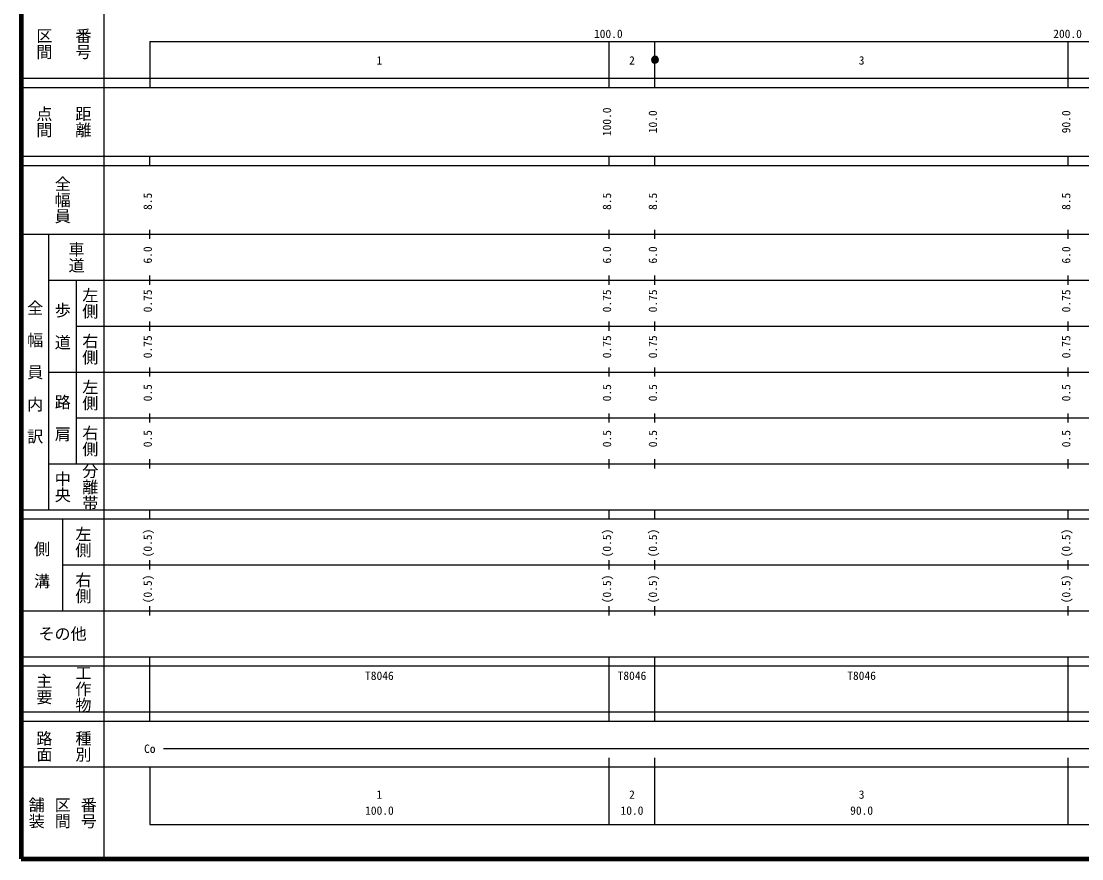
# Model space of a CAD drawing. Units: millimetres on the paper, enlarged 1000 times. Extents: x 40000 to 680000, y 20000 to 380000.
# Drawn here: x 40000 to 270943, y 20000 to 202409 of the extents above; entities that cross this region are included whole.
import ezdxf
from ezdxf.enums import TextEntityAlignment as Align

# ---------------------------------------------------------------- set-up
doc = ezdxf.new("R2010")
doc.units = ezdxf.units.MM
doc.header["$LTSCALE"] = 1000
doc.layers.add('M-TTL', color=2, linetype='Continuous', lineweight=140)
doc.layers.add('M-TTL-BAND', color=7, linetype='Continuous', lineweight=25)
doc.styles.add('@ＭＳ ゴシック', font='')
doc.styles.add('ＭＳ ゴシック', font='')
doc.styles.get('@ＭＳ ゴシック').set_extended_font_data('@MS Gothic')
doc.styles.get('ＭＳ ゴシック').set_extended_font_data('MS Gothic')

msp = doc.modelspace()

# ---------------------------------------------------------------- hatches: boundary and pattern name
at = {"layer": 'M-TTL-BAND'}
msp.add_hatch(color=256, dxfattribs=at).paths.add_polyline_path([(178750, 194000, 1), (177250, 194000, 1)])
msp.add_hatch(color=256, dxfattribs=at).paths.add_polyline_path([(178750, 194000, 1), (177250, 194000, 1)])

# ---------------------------------------------------------------- linework, layer by layer
at = {"layer": 'M-TTL'}
for p, q in [((40000, 380000), (40000, 20000)), ((40000, 380000), (40000, 20000)), ((40000, 20000), (680000, 20000)), ((40000, 20000), (680000, 20000))]:
    msp.add_line(p, q, dxfattribs=at)
at = {"layer": 'M-TTL-BAND'}
for p, q in [((58000, 370000), (58000, 20000)), ((58000, 370000), (58000, 20000)), ((68000, 198000), (579000, 198000)), ((68000, 198000), (68000, 188000)), ((68000, 198000), (579000, 198000)), ((68000, 198000), (68000, 188000)), ((168000, 188000), (168000, 198000)), ((168000, 188000), (168000, 198000)), ((178000, 188000), (178000, 198000)), ((178000, 188000), (178000, 198000)), ((268000, 188000), (268000, 198000)), ((268000, 188000), (268000, 198000)), ((40000, 190000), (579000, 190000)), ((40000, 190000), (579000, 190000)), ((40000, 188000), (579000, 188000)), ((40000, 188000), (579000, 188000)), ((40000, 173000), (579000, 173000)), ((40000, 173000), (579000, 173000)), ((40000, 171000), (579000, 171000)), ((40000, 171000), (579000, 171000)), ((68000, 171000), (68000, 173000)), ((68000, 171000), (68000, 173000)), ((168000, 171000), (168000, 173000)), ((168000, 171000), (168000, 173000)), ((178000, 171000), (178000, 173000)), ((178000, 171000), (178000, 173000)), ((268000, 171000), (268000, 173000)), ((268000, 171000), (268000, 173000)), ((40000, 156000), (579000, 156000)), ((40000, 156000), (579000, 156000)), ((46000, 96000), (46000, 156000)), ((46000, 96000), (46000, 156000)), ((68000, 155000), (68000, 157000)), ((68000, 155000), (68000, 157000)), ((168000, 155000), (168000, 157000)), ((168000, 155000), (168000, 157000)), ((178000, 155000), (178000, 157000)), ((178000, 155000), (178000, 157000)), ((268000, 155000), (268000, 157000)), ((268000, 155000), (268000, 157000)), ((46000, 146000), (579000, 146000)), ((46000, 146000), (579000, 146000)), ((52000, 146000), (52000, 106000)), ((52000, 146000), (52000, 106000)), ((68000, 145000), (68000, 147000)), ((68000, 145000), (68000, 147000)), ((168000, 145000), (168000, 147000)), ((168000, 145000), (168000, 147000)), ((178000, 145000), (178000, 147000)), ((178000, 145000), (178000, 147000)), ((268000, 145000), (268000, 147000)), ((268000, 145000), (268000, 147000)), ((68000, 135000), (68000, 137000)), ((68000, 135000), (68000, 137000)), ((168000, 135000), (168000, 137000)), ((168000, 135000), (168000, 137000)), ((178000, 135000), (178000, 137000)), ((178000, 135000), (178000, 137000)), ((268000, 135000), (268000, 137000)), ((268000, 135000), (268000, 137000)), ((52000, 136000), (579000, 136000)), ((52000, 136000), (579000, 136000)), ((46000, 126000), (579000, 126000)), ((46000, 126000), (579000, 126000)), ((68000, 125000), (68000, 127000)), ((68000, 125000), (68000, 127000)), ((168000, 125000), (168000, 127000)), ((168000, 125000), (168000, 127000)), ((178000, 125000), (178000, 127000)), ((178000, 125000), (178000, 127000)), ((268000, 125000), (268000, 127000)), ((268000, 125000), (268000, 127000)), ((52000, 116000), (579000, 116000)), ((52000, 116000), (579000, 116000)), ((68000, 115000), (68000, 117000)), ((68000, 115000), (68000, 117000)), ((168000, 115000), (168000, 117000)), ((168000, 115000), (168000, 117000)), ((178000, 115000), (178000, 117000)), ((178000, 115000), (178000, 117000)), ((268000, 115000), (268000, 117000)), ((268000, 115000), (268000, 117000)), ((68000, 105000), (68000, 107000)), ((68000, 105000), (68000, 107000)), ((168000, 105000), (168000, 107000)), ((168000, 105000), (168000, 107000)), ((178000, 105000), (178000, 107000)), ((178000, 105000), (178000, 107000)), ((268000, 105000), (268000, 107000)), ((268000, 105000), (268000, 107000)), ((46000, 106000), (579000, 106000)), ((46000, 106000), (579000, 106000)), ((40000, 96000), (579000, 96000)), ((40000, 96000), (579000, 96000)), ((68000, 94000), (68000, 96000)), ((68000, 94000), (68000, 96000)), ((168000, 94000), (168000, 96000)), ((168000, 94000), (168000, 96000)), ((178000, 94000), (178000, 96000)), ((178000, 94000), (178000, 96000)), ((268000, 94000), (268000, 96000)), ((268000, 94000), (268000, 96000)), ((40000, 94000), (579000, 94000)), ((40000, 94000), (579000, 94000)), ((49000, 94000), (49000, 74000)), ((49000, 94000), (49000, 74000)), ((49000, 84000), (579000, 84000)), ((49000, 84000), (579000, 84000)), ((68000, 83000), (68000, 85000)), ((68000, 83000), (68000, 85000)), ((168000, 83000), (168000, 85000)), ((168000, 83000), (168000, 85000)), ((178000, 83000), (178000, 85000)), ((178000, 83000), (178000, 85000)), ((268000, 83000), (268000, 85000)), ((268000, 83000), (268000, 85000)), ((40000, 74000), (579000, 74000)), ((40000, 74000), (579000, 74000)), ((68000, 73000), (68000, 75000)), ((68000, 73000), (68000, 75000)), ((168000, 73000), (168000, 75000)), ((168000, 73000), (168000, 75000)), ((178000, 73000), (178000, 75000)), ((178000, 73000), (178000, 75000)), ((268000, 73000), (268000, 75000)), ((268000, 73000), (268000, 75000)), ((40000, 64000), (579000, 64000)), ((40000, 64000), (579000, 64000)), ((68000, 62000), (68000, 64000)), ((68000, 62000), (68000, 64000)), ((168000, 62000), (168000, 64000)), ((168000, 62000), (168000, 64000)), ((178000, 62000), (178000, 64000)), ((178000, 62000), (178000, 64000)), ((268000, 62000), (268000, 64000)), ((268000, 62000), (268000, 64000)), ((40000, 62000), (579000, 62000)), ((40000, 62000), (579000, 62000)), ((68000, 52000), (68000, 62000)), ((68000, 52000), (68000, 62000)), ((168000, 52000), (168000, 62000)), ((168000, 52000), (168000, 62000)), ((168000, 52000), (168000, 62000)), ((168000, 52000), (168000, 62000)), ((178000, 52000), (178000, 62000)), ((178000, 52000), (178000, 62000)), ((178000, 52000), (178000, 62000)), ((178000, 52000), (178000, 62000)), ((268000, 52000), (268000, 62000)), ((268000, 52000), (268000, 62000)), ((268000, 52000), (268000, 62000)), ((268000, 52000), (268000, 62000)), ((40000, 52000), (579000, 52000)), ((40000, 52000), (579000, 52000)), ((68000, 50000), (68000, 52000)), ((68000, 50000), (68000, 52000)), ((168000, 50000), (168000, 52000)), ((168000, 50000), (168000, 52000)), ((178000, 50000), (178000, 52000)), ((178000, 50000), (178000, 52000)), ((268000, 50000), (268000, 52000)), ((268000, 50000), (268000, 52000)), ((40000, 50000), (579000, 50000)), ((40000, 50000), (579000, 50000)), ((71000, 44000), (441500, 44000)), ((71000, 44000), (441500, 44000)), ((168000, 27500), (168000, 42000)), ((168000, 27500), (168000, 42000)), ((178000, 27500), (178000, 42000)), ((178000, 27500), (178000, 42000)), ((268000, 27500), (268000, 42000)), ((268000, 27500), (268000, 42000)), ((40000, 40000), (579000, 40000)), ((40000, 40000), (579000, 40000)), ((68000, 40000), (68000, 27500)), ((68000, 40000), (68000, 27500)), ((68000, 27500), (579000, 27500)), ((68000, 27500), (579000, 27500))]:
    msp.add_line(p, q, dxfattribs=at)
msp.add_lwpolyline([(178750, 194000, 1), (177250, 194000, 1)], format="xyb", close=True, dxfattribs=at)
msp.add_lwpolyline([(178750, 194000, 1), (177250, 194000, 1)], format="xyb", close=True, dxfattribs=at)

# ---------------------------------------------------------------- texts
at = {"layer": 'M-TTL-BAND', "style": '@ＭＳ ゴシック'}
for s, p in [('区間', (45000, 197500)), ('区間', (45000, 197500)), ('番号', (53500, 197500)), ('番号', (53500, 197500)), ('点間', (45000, 180500)), ('点間', (45000, 180500)), ('距離', (53500, 180500)), ('距離', (53500, 180500)), ('全幅員', (49000, 163500)), ('全幅員', (49000, 163500)), ('車道', (52000, 151000)), ('車道', (52000, 151000)), ('左側', (55000, 141000)), ('左側', (55000, 141000)), ('全\u3000幅\u3000員\u3000内\u3000訳', (43000, 126000)), ('全\u3000幅\u3000員\u3000内\u3000訳', (43000, 126000)), ('歩\u3000道', (49000, 136000)), ('歩\u3000道', (49000, 136000)), ('右側', (55000, 131000)), ('右側', (55000, 131000)), ('左側', (55000, 121000)), ('左側', (55000, 121000)), ('路\u3000肩', (49000, 116000)), ('路\u3000肩', (49000, 116000)), ('右側', (55000, 111000)), ('右側', (55000, 111000)), ('中央', (49000, 101000)), ('中央', (49000, 101000)), ('分離帯', (55000, 101000)), ('分離帯', (55000, 101000)), ('左側', (53500, 89000)), ('左側', (53500, 89000)), ('側\u3000溝', (44500, 84000)), ('側\u3000溝', (44500, 84000)), ('右側', (53500, 79000)), ('右側', (53500, 79000)), ('主要', (45000, 57000)), ('主要', (45000, 57000)), ('工作物', (53500, 57000)), ('工作物', (53500, 57000)), ('路面', (45000, 44500)), ('路面', (45000, 44500)), ('種別', (53500, 44500)), ('種別', (53500, 44500)), ('舗装', (43333, 30000)), ('舗装', (43333, 30000)), ('区間', (49000, 30000)), ('区間', (49000, 30000)), ('番号', (54667, 30000)), ('番号', (54667, 30000))]:
    msp.add_text(s, height=2566, rotation=270, dxfattribs=at).set_placement(p, align=Align.MIDDLE_CENTER)
at = {"layer": 'M-TTL-BAND', "style": 'ＭＳ ゴシック'}
for s, p in [('100.0', (167844, 198195)), ('100.0', (167844, 198195)), ('200.0', (267844, 198195)), ('200.0', (267844, 198195)), ('1', (118000, 192405)), ('1', (118000, 192405)), ('2', (173000, 192405)), ('2', (173000, 192405)), ('3', (223000, 192405)), ('3', (223000, 192405)), ('Co', (68000, 42500)), ('Co', (68000, 42500)), ('1', (118000, 32523)), ('1', (118000, 32523)), ('2', (173000, 32523)), ('2', (173000, 32523)), ('3', (223000, 32523)), ('3', (223000, 32523)), ('100.0', (118000, 29033)), ('100.0', (118000, 29033)), ('10.0', (173000, 29033)), ('10.0', (173000, 29033)), ('90.0', (223000, 29033)), ('90.0', (223000, 29033))]:
    msp.add_text(s, height=1833, dxfattribs=at).set_placement(p, align=Align.BOTTOM_CENTER)
for s, p in [('100.0', (169000, 180500)), ('100.0', (169000, 180500)), ('10.0', (179000, 180500)), ('10.0', (179000, 180500)), ('90.0', (269000, 180500)), ('90.0', (269000, 180500)), ('8.5', (69000, 163174)), ('8.5', (69000, 163174)), ('8.5', (169000, 163174)), ('8.5', (169000, 163174)), ('8.5', (179000, 163174)), ('8.5', (179000, 163174)), ('8.5', (269000, 163174)), ('8.5', (269000, 163174)), ('6.0', (69000, 151500)), ('6.0', (69000, 151500)), ('6.0', (169000, 151500)), ('6.0', (169000, 151500)), ('6.0', (179000, 151500)), ('6.0', (179000, 151500)), ('6.0', (269000, 151500)), ('6.0', (269000, 151500)), ('0.75', (69000, 141500)), ('0.75', (69000, 141500)), ('0.75', (169000, 141500)), ('0.75', (169000, 141500)), ('0.75', (179000, 141500)), ('0.75', (179000, 141500)), ('0.75', (269000, 141500)), ('0.75', (269000, 141500)), ('0.75', (69000, 131500)), ('0.75', (69000, 131500)), ('0.75', (169000, 131500)), ('0.75', (169000, 131500)), ('0.75', (179000, 131500)), ('0.75', (179000, 131500)), ('0.75', (269000, 131500)), ('0.75', (269000, 131500)), ('0.5', (69000, 121500)), ('0.5', (69000, 121500)), ('0.5', (169000, 121500)), ('0.5', (169000, 121500)), ('0.5', (179000, 121500)), ('0.5', (179000, 121500)), ('0.5', (269000, 121500)), ('0.5', (269000, 121500)), ('0.5', (69000, 111500)), ('0.5', (69000, 111500)), ('0.5', (169000, 111500)), ('0.5', (169000, 111500)), ('0.5', (179000, 111500)), ('0.5', (179000, 111500)), ('0.5', (269000, 111500)), ('0.5', (269000, 111500)), ('(0.5)', (69000, 88764)), ('(0.5)', (69000, 88764)), ('(0.5)', (169000, 88764)), ('(0.5)', (169000, 88764)), ('(0.5)', (179000, 88764)), ('(0.5)', (179000, 88764)), ('(0.5)', (269000, 88764)), ('(0.5)', (269000, 88764)), ('(0.5)', (69000, 78764)), ('(0.5)', (69000, 78764)), ('(0.5)', (169000, 78764)), ('(0.5)', (169000, 78764)), ('(0.5)', (179000, 78764)), ('(0.5)', (179000, 78764)), ('(0.5)', (269000, 78764)), ('(0.5)', (269000, 78764))]:
    msp.add_text(s, height=1833, rotation=90, dxfattribs=at).set_placement(p, align=Align.BOTTOM_CENTER)
msp.add_text('その他', height=2566, dxfattribs=at).set_placement((49000, 69000), align=Align.MIDDLE_CENTER)
msp.add_text('その他', height=2566, dxfattribs=at).set_placement((49000, 69000), align=Align.MIDDLE_CENTER)
for p in [(114875, 58405), (114875, 58405), (169875, 58405), (169875, 58405), (219875, 58405), (219875, 58405)]:
    msp.add_text('T8046', height=1833, dxfattribs=at).set_placement(p, align=Align.BOTTOM_LEFT)

doc.saveas('drawing.dxf')
